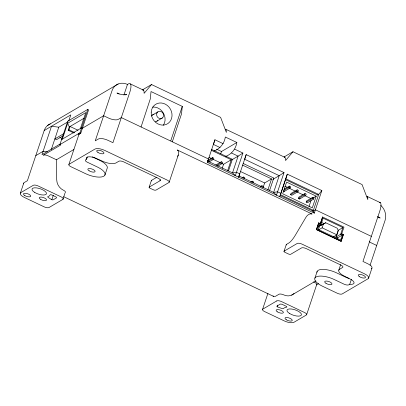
<?xml version="1.0" encoding="UTF-8"?>
<svg xmlns="http://www.w3.org/2000/svg" width="406" height="406" viewBox="0 0 406 406"><rect width="100%" height="100%" fill="white"/><g stroke="black" fill="none" stroke-linecap="round" stroke-linejoin="round"><path stroke-width="0.61" d="M141.06 126.966L150.286 98.957L151.032 91.548L182.284 106.392L181.538 113.807L172.311 141.816M169.175 182.243L178.28 155.031C178.914 153.356 179.01 150.941 177.214 149.956L312.092 214.028C309.575 213.145 307.19 215.271 305.951 217.276L295.421 235.059A16.529 4.74 -64.6 0 1 288.63 243.133L286.408 244.437A1.903 0.71 18.5 0 0 286.342 244.985M213.998 151.078C220.138 148.723 224.34 143.501 225.345 137.02L236.86 142.486C235.856 148.966 231.653 154.194 225.513 156.543M287.306 174.154L279.754 196.732L287.306 174.154L321.851 190.561L314.295 213.14L207.38 162.349L208.501 159.005L121.323 117.593L118.237 119.405A7.602 2.837 18.5 0 1 108.575 118.09L103.642 115.746L82.438 128.205L81.616 127.814L61.575 139.593M239.083 175.991L273.624 192.398L276.466 195.169L284.017 172.591L246.188 154.615L238.632 177.194L239.753 173.849L236.465 172.286L232.506 172.865L207.831 161.146M223.158 143.678L214.936 139.771L213.429 144.419L220.006 147.545M246.188 154.615L244.681 159.264L279.221 175.676L284.017 172.591M20.386 193.124L23.746 183.091M50.334 123.85A13.307 11.744 59.6 0 0 44.188 130.529L27.4 180.7L24.319 182.512A7.602 2.837 18.5 0 0 23.66 183.837M51.339 149.388L58.763 127.21L67.772 121.912M73.902 149.489L56.424 159.761L48.202 155.853A3.801 1.416 18.5 0 0 43.371 155.194L60.717 145.003L59.895 144.612L67.726 121.196L87.772 109.417L88.594 109.808L80.764 133.224L79.221 134.127A3.801 1.416 18.5 0 0 78.891 134.792M62.341 139.141L67.66 123.251L85.778 112.604L80.459 128.494M68.736 121.029L70.791 114.898L44.188 130.529M73.892 132.995L68.167 130.28L69.289 126.931L84.093 118.232M68.167 130.28L68.939 129.824L70.06 126.479L77.998 130.25M51.816 199.732A1.903 0.71 18.5 0 0 53.343 199.742L56.429 197.925A1.903 0.71 18.5 0 0 55.551 196.692L51.618 194.88L50.38 194.677L49.126 196.098L48.152 196.489A1.903 0.71 18.5 0 0 48.395 197.6L51.816 199.732L53.308 195.271M68.858 164.521L78.931 134.416M59.895 144.612L79.941 132.833L87.772 109.417M62.905 199.366A3.801 1.416 18.5 0 0 61.154 196.895L38.128 185.958A3.801 1.416 18.5 0 0 33.297 185.298L20.96 192.551A7.602 2.837 18.5 0 0 24.456 197.489L44.193 206.862A3.801 1.416 18.5 0 0 49.024 207.522L62.905 199.366L64.955 193.231M160.37 179.65L159.994 180.766L149.291 187.054A1.903 0.71 18.5 0 0 150.164 188.293L154.143 190.12L155.868 190.181L168.891 182.533A3.801 1.416 18.5 0 0 167.14 180.061L104.636 150.367A7.602 2.837 18.5 0 0 94.974 149.058L69.147 164.232A3.801 1.416 18.5 0 0 70.893 166.704L85.696 173.732A14.256 5.319 18.5 0 0 103.814 176.199A14.256 5.319 18.5 0 0 97.262 166.937L87.391 162.253A3.801 1.416 18.5 0 1 85.646 159.781L86.569 159.238L87.315 157.01M123.942 94.958L127.469 84.423L128.24 83.966A13.307 3.816 -64.6 0 1 129.717 92.502L112.929 142.679L107.996 140.334A7.602 2.837 18.5 0 0 98.333 139.019L95.248 140.831L112.036 90.66A13.307 11.744 59.6 0 1 127.469 84.423M104.89 175.118L107.133 168.429A14.256 5.319 18.5 0 0 99.5 160.248L92.375 156.863M149.119 187.288L151.357 180.599M170.764 140.816L182.279 106.397M207.38 162.349L214.936 139.771M208.034 161.263L212.145 158.847L212.566 157.589L213.8 158.178L213.378 159.431L208.755 162.151M220.722 153.818L221.493 151.519L236.86 142.486M216.804 165.43L220.92 163.014L221.336 161.761L222.569 162.344L222.153 163.598L217.525 166.318M222.199 168.353L223.559 164.283L231.268 159.751L211.577 150.393M227.573 170.804L231.268 159.751M228.497 170.885L232.374 159.304L211.44 149.357M242.9 153.052L235.343 175.631L232.506 172.865L238.099 156.143L242.9 153.052L234.673 149.149M243.118 178.28L243.539 177.021L244.772 177.61L244.351 178.863M251.887 182.446L252.309 181.193L253.542 181.776L253.121 183.03M261.484 187.004L261.906 185.75L263.139 186.334L262.86 187.171M263.063 187.653L264.631 182.969L271.568 178.894L242.529 165.1M267.848 190.018L271.568 178.894M269.493 190.8L273.771 178.001L243.143 163.451M283.18 191.196L284.002 191.586L284.21 190.957M283.794 190.394L288.935 187.374L289.356 186.121L290.589 186.704L290.168 187.958L284.002 191.586M290.579 194.713L291 193.454L297.167 189.83L298.405 190.419L297.984 191.673L291.818 195.296L290.579 194.713L296.75 191.084L297.167 189.83M298.395 198.422L298.816 197.169L304.982 193.545L306.215 194.129L305.794 195.382L299.628 199.006L298.395 198.422L304.561 194.799L304.982 193.545M262.565 309.387L267.909 293.416M299.628 199.006L299.907 198.174M283.997 251.36L286.235 244.671M306.205 202.132L306.626 200.879L312.793 197.255L314.031 197.839L313.61 199.092L307.443 202.721L306.205 202.132L312.376 198.509L312.793 197.255M309.042 206.481L311.001 200.63M277.217 306.809A1.903 0.71 18.5 0 1 277.039 306.007L280.125 304.195A1.903 0.71 18.5 0 1 282.54 304.525L285.834 306.088A1.903 0.71 18.5 0 1 286.88 307.027L284.337 307.834L283.708 308.387A1.903 0.71 18.5 0 1 281.591 308.377L277.217 306.809L277.775 305.139M316.213 196.154L312.295 207.862L282.688 193.799L286.606 182.091L316.213 196.154L313.127 197.966M312.31 210.947L313.381 210.318L318.416 195.266L285.519 179.635M343.395 234.607L341.669 233.866L343.395 234.607L341.081 241.342L316.406 229.618L318.644 222.93L320.364 223.665L322.603 216.977L320.288 223.711L318.644 222.93M316.406 229.618L318.72 222.884M318.451 229.486L319.654 225.903L325.713 222.747L337.224 228.213L338.31 230.669L336.914 234.851L333.539 236.83M318.294 226.426L320.907 224.894L323.146 218.205L342.887 227.578L340.644 234.267L335.945 237.033L337.589 237.814L342.294 235.049L340.644 234.267M318.735 229.801L322.11 227.817L323.506 223.635M314.924 278.074L317.162 271.386M306.626 314.721L316.7 284.616M335.945 237.033L338.183 230.344L342.887 227.578M337.213 238.931L337.589 237.814M341.669 233.866L343.989 227.132L322.526 217.022M342.294 235.049L340.614 240.068L317.583 229.126L319.263 224.112L320.907 224.894M341.081 241.342L343.319 234.648M338.777 270.183L340.644 264.61M349.739 284.261L350.972 284.347A7.602 2.837 18.5 0 0 354.052 282.535L353.646 281.668A7.602 2.837 18.5 0 0 349.896 278.922L345.115 276.491A10.942 4.08 18.5 0 1 339.487 269.31L342.573 267.498A3.801 1.416 18.5 0 0 340.827 265.027L306.281 248.619A3.801 1.416 18.5 0 0 301.45 247.964L290.747 254.252A1.903 0.71 18.5 0 1 288.331 253.928L285.042 252.365A1.903 0.71 18.5 0 1 284.164 251.126L297.187 243.478A3.801 1.416 18.5 0 1 302.018 244.133L364.522 273.827A7.602 2.837 18.5 0 1 368.019 278.765L342.187 293.944A3.801 1.416 18.5 0 1 337.356 293.284L322.552 286.255A14.256 5.319 18.5 0 1 316 276.993A14.256 5.319 18.5 0 1 334.118 279.455L343.989 284.144A3.801 1.416 18.5 0 0 348.82 284.804L349.739 284.261L351.418 279.242M370.089 265.169L385.081 220.367A13.307 11.744 59.6 0 0 380.762 205.375M368.592 278.191L371.947 268.153M177.655 156.33L178.28 155.031M317.624 195.058L318.695 194.428L321.851 190.561M225.543 129.149L226.309 130.473L226.355 132.397L220.605 117.359L151.524 84.544L144.11 93.324L144.064 91.406L143.572 90.203L130.412 83.951M366.999 196.347L367.765 197.671L367.811 199.595L362.061 184.557L292.98 151.742L285.57 160.522L285.519 158.604L285.027 157.401L225.812 129.27M47.69 125.408L118.176 83.981M125.606 94.918L126.636 94.314A7.602 2.837 18.5 0 1 116.969 93.004L119.166 94.045M63.854 133.62L54.846 138.918L56.49 139.7L63.382 135.65M142.247 89.995L151.524 84.544M35.794 155.615L43.122 151.311L47.35 151.885M60.205 143.957L42.001 154.656L51.516 126.225L58.763 127.21M152.392 115.076L157.787 111.904M156.97 121.13L162.364 117.958M156.883 177.219L151.529 180.365A1.903 0.71 18.5 0 0 151.463 180.914M207.425 160.614L212.566 157.589M215.682 165.08L221.336 161.761M232.095 159.67L238.099 156.143L231.521 153.016M241.996 177.929L243.539 177.021M284.246 156.873L292.98 151.742M250.766 182.096L252.309 181.193M260.363 186.653L261.906 185.75M272.786 179.457L279.221 175.676L273.624 192.398L277.582 191.82L280.871 193.383L280.206 195.525L313.102 211.156L314.295 213.14M284.215 189.14L289.356 186.121M312.701 211.389L315.416 209.795L371.338 236.363M322.821 224.442L325.713 222.747M291.625 295.142L315.858 280.901M318.548 283.647L316.411 284.905A3.801 1.416 18.5 0 0 314.665 282.434L313.569 281.916M319.654 225.903L321.856 225.01M142.658 89.797L143.572 90.203M284.114 156.995L284.758 157.279M367.268 196.468L380.427 202.721M377.95 216.982L380.143 218.022A7.602 2.837 18.5 0 1 377.651 216.53M285.799 178.802L318.695 194.428M216.555 149.175L221.493 151.519M288.935 187.374L290.168 187.958M296.75 191.084L297.984 191.673M304.561 194.799L305.794 195.382M312.376 198.509L313.61 199.092M284.829 186.161L287.103 187.242M288.813 188.054L295.644 191.302M296.786 191.84L303.049 194.819M304.754 195.626L311.016 198.605M240.717 171.611L264.631 182.969M208.928 157.33L211.744 158.665M212.145 158.847L220.184 162.679M220.92 163.014L223.559 164.283M280.485 194.687L313.381 210.318M376.687 245.452L371.749 243.113A7.602 2.837 18.5 0 1 369.257 241.621M321.263 222.305L324.084 223.645M322.11 227.817L336.914 234.851M316.482 229.573L341.157 241.296M79.941 132.833L80.764 133.224M78.399 133.736L79.221 134.127M68.939 129.824L74.658 132.544M59.849 137.416L62.093 138.482M63.701 196.707L273.527 296.38M86.569 159.238L86.27 158.604A7.602 2.837 18.5 0 1 89.356 156.792L91.04 156.914A7.602 2.837 18.5 0 1 96.592 158.594L101.683 160.847A10.942 4.08 18.5 0 0 115.791 163.045L118.877 161.228A3.801 1.416 18.5 0 1 123.708 161.887L158.249 178.295A3.801 1.416 18.5 0 1 159.994 180.766M67.66 123.251L69.289 126.931M56.424 159.761L56.708 179.731A10.789 9.521 59.6 0 0 63.392 190.206A3.801 1.416 18.5 0 1 65.143 192.677M371.373 268.731A7.602 2.837 18.5 0 0 367.877 263.793L362.944 261.449L379.732 211.272A13.307 3.816 -64.6 0 0 379.519 202.315M294.035 293.508A10.789 9.521 59.6 0 1 283.799 294.913A3.801 1.416 18.5 0 0 278.968 294.254L275.887 296.065A16.529 4.74 -64.6 0 1 273.025 295.872M316.949 272.289A14.256 5.319 18.5 0 1 336.356 272.766L346.227 277.455A3.801 1.416 18.5 0 0 349.003 278.298M151.631 115.989A3.801 3.355 59.6 0 1 154.006 114.426M157.726 120.217A3.801 3.355 59.6 0 1 155.356 121.78M152.651 107.067A11.404 10.064 59.6 0 1 163.354 112.995A11.404 10.064 59.6 0 1 163.344 125.231M276.73 300.942L262.855 309.098A3.801 1.416 18.5 0 0 264.6 311.569L284.337 320.943A7.602 2.837 18.5 0 0 294.005 322.257L306.337 315.01A3.801 1.416 18.5 0 0 304.591 312.539L281.561 301.602A3.801 1.416 18.5 0 0 276.73 300.942M34.576 192.353A7.602 2.837 18.5 0 0 46.411 193.961A7.602 2.837 18.5 0 0 36.789 187.917A7.602 2.837 18.5 0 0 34.576 192.353M40.57 199.351A3.801 1.416 18.5 0 0 46.487 200.153A3.801 1.416 18.5 0 0 41.671 197.133A3.801 1.416 18.5 0 0 40.57 199.351M24.761 195.53A3.801 1.416 18.5 0 0 30.678 196.331A3.801 1.416 18.5 0 0 25.867 193.312A3.801 1.416 18.5 0 0 24.761 195.53M89.137 170.809A3.801 1.416 18.5 0 0 95.055 171.611A3.801 1.416 18.5 0 0 90.244 168.591A3.801 1.416 18.5 0 0 89.137 170.809M289.524 313.468A7.602 2.837 18.5 0 0 301.364 315.076A7.602 2.837 18.5 0 0 291.736 309.032A7.602 2.837 18.5 0 0 289.524 313.468M359.533 276.73A3.801 1.416 18.5 0 0 365.451 277.531A3.801 1.416 18.5 0 0 360.64 274.512A3.801 1.416 18.5 0 0 359.533 276.73M286.291 319.766A3.801 1.416 18.5 0 0 292.208 320.573A3.801 1.416 18.5 0 0 287.397 317.553A3.801 1.416 18.5 0 0 286.291 319.766M277.425 311.869A3.801 1.416 18.5 0 0 283.342 312.671A3.801 1.416 18.5 0 0 278.526 309.651A3.801 1.416 18.5 0 0 277.425 311.869M98.003 152.489A3.801 1.416 18.5 0 0 103.921 153.29A3.801 1.416 18.5 0 0 99.11 150.271A3.801 1.416 18.5 0 0 98.003 152.489M325.993 283.327A3.801 1.416 18.5 0 0 331.915 284.129A3.801 1.416 18.5 0 0 327.099 281.109A3.801 1.416 18.5 0 0 325.993 283.327M156.787 113.37A3.801 3.355 59.6 0 0 160.751 118.608A3.801 3.355 59.6 0 0 162.689 112.817A3.801 3.355 59.6 0 0 156.787 113.37M151.215 112.097A11.404 10.064 59.6 0 0 166.221 124.439A11.404 10.064 59.6 0 0 167.414 105.545A11.404 10.064 59.6 0 0 151.215 112.097"/></g></svg>
